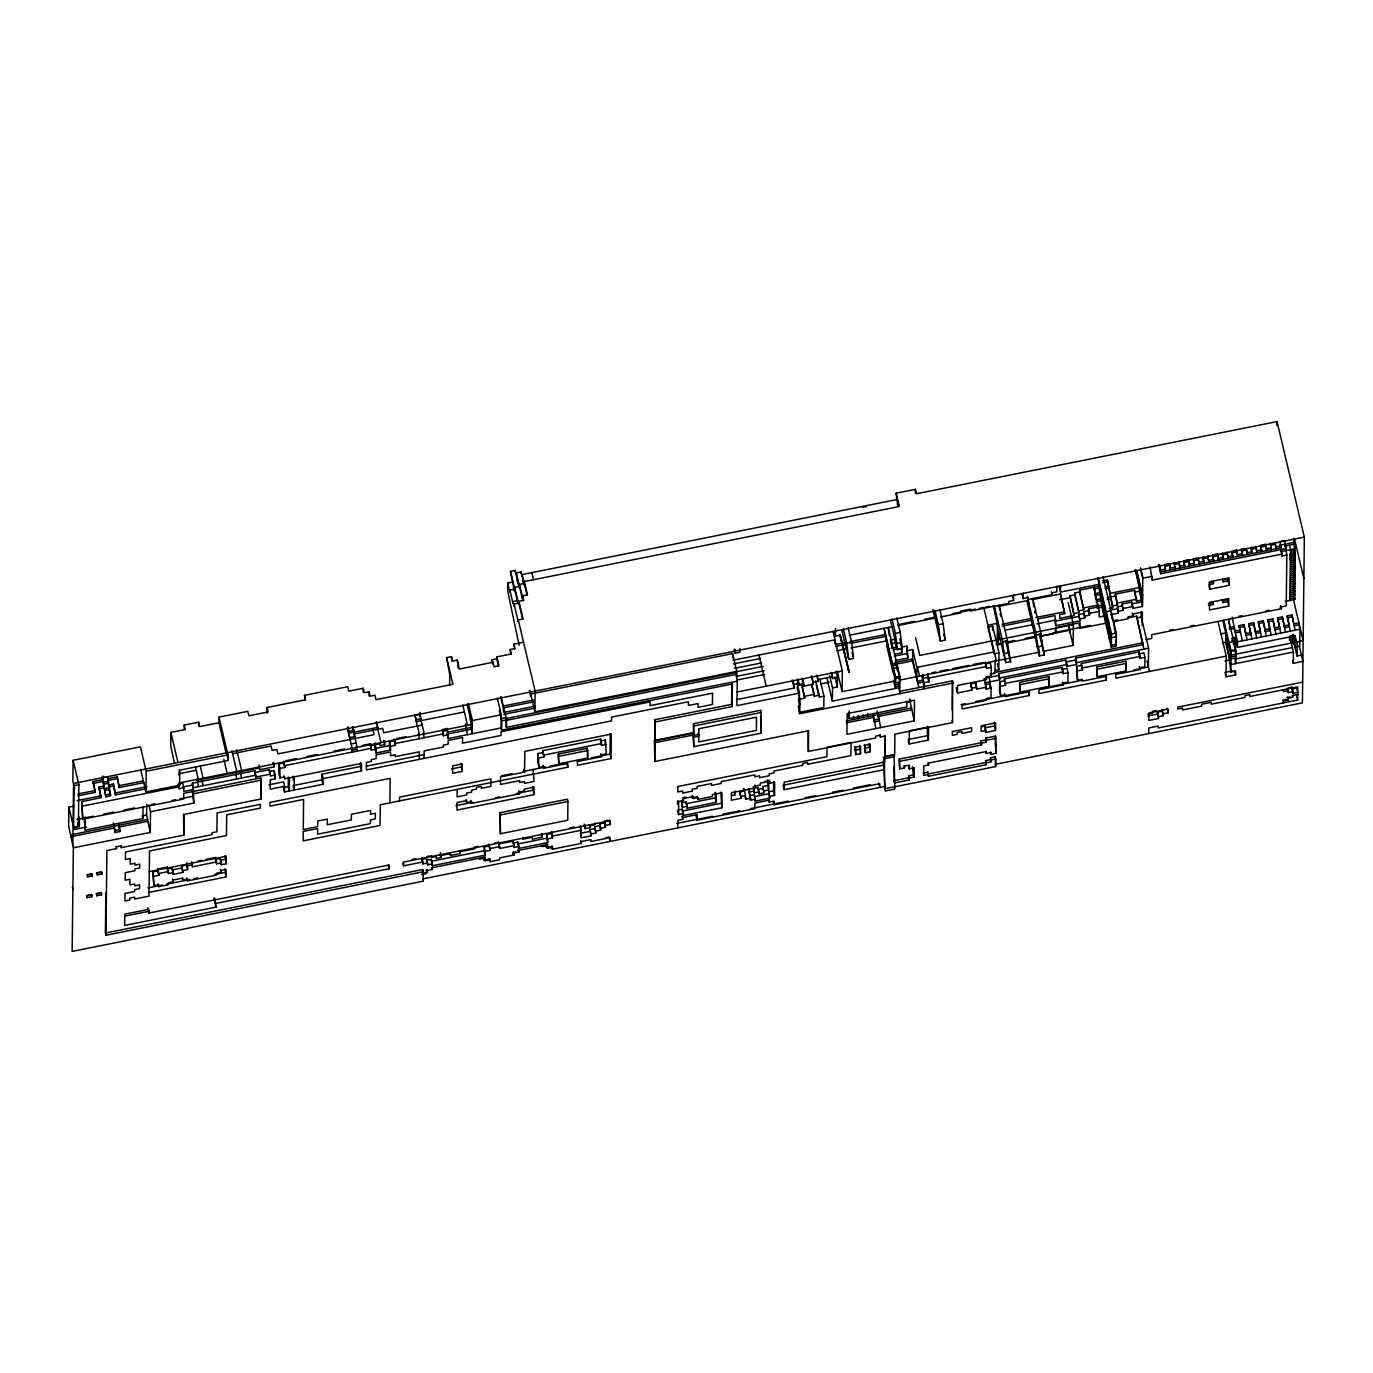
<?xml version="1.0" encoding="UTF-8"?>
<svg xmlns="http://www.w3.org/2000/svg" width="1373" height="1373" viewBox="0 0 1373 1373"><rect width="100%" height="100%" fill="white"/><g stroke="black" fill="none" stroke-linecap="round" stroke-linejoin="round"><path stroke-width="1.5" d="M73.679 806.157L68.873 807.118L68.65 825.962L73.353 847.827L72.151 951.42L423.124 881.174L423.227 871.752L422.695 869.538L105.395 933.039L105.91 935.27L423.227 871.752M523.542 642.204L513.931 644.126L514.978 648.571L510.172 649.532L511.219 653.977L496.803 656.86L498.897 665.751L494.091 666.712L493.044 662.267L459.389 669.011L457.295 660.121L452.472 661.082L451.425 656.637L446.62 657.598L452.918 684.269L375.996 699.664L374.949 695.219L370.144 696.18L369.097 691.735L364.291 692.696L363.227 688.251L348.811 691.134L347.764 686.706L304.497 695.356L305.544 699.801L267.083 707.507L268.13 711.952L248.891 715.796L247.844 711.351L218.993 717.118L227.935 754.893L227.867 760.539L179.777 770.167L179.606 785.236L145.95 791.964L146.19 771.248L140.424 746.809L73.112 760.282L72.872 780.997L74.674 788.617M72.838 845.614L73.558 783.468L1304.35 537.118L1277.044 421.58L916.46 493.748L915.396 489.32L896.174 493.164L896.826 499.892M78.879 784.721L78.398 826.151L73.593 827.112L74.073 785.682L78.879 784.721L73.112 760.282M86.653 827.009L74.502 829.429L74.537 827.559L79.342 826.597L79.445 817.175M78.33 818.377L79.342 826.597M107.901 782.078L110.681 795.808L105.875 796.769L103.799 785.991L98.993 786.952L101.07 797.73L81.831 801.575L82.723 819.2L183.69 799L183.759 793.354L260.681 777.959L261.213 780.173L260.99 799L184.068 814.395L183.828 835.127L121.322 847.622L120.79 845.408M82.723 819.2L81.831 801.575M84.234 818.102L85.195 830.081L142.895 818.531L143.015 807.221M85.195 830.081L85.349 816.884M87.168 897.685L87.186 895.797L91.991 894.836L91.974 896.723L87.168 897.685L86.636 895.453L91.442 894.492L91.974 896.723M92.214 876.008L92.231 874.12L87.426 875.082L87.409 876.969L92.214 876.008L91.682 873.777L86.877 874.738M77.918 795.825L95.235 792.358L93.141 781.597L102.769 779.675L105.875 796.769M95.235 792.358L93.141 781.597M96.779 895.762L96.796 893.874L101.602 892.913L101.585 894.801L96.779 895.762L96.247 893.531L101.07 892.57L101.585 894.801M100.641 795.945L98.993 786.952M102.786 777.787L107.592 776.826L108.621 783.159L103.816 784.12L102.803 775.899M101.825 874.069L101.859 872.198L97.037 873.159L97.02 875.047L101.825 874.069L101.31 871.855L96.505 872.816M102.065 776.706L104.846 790.436L109.651 789.475L107.918 780.19M105.395 933.039L105.858 892.793M105.91 935.27L106.905 850.522L116.516 848.6L116.533 846.712L121.339 845.751L121.322 847.622M146.739 788.583L115.486 794.847L113.41 784.069L108.604 785.03M118.833 825.224L119.863 831.54L115.057 832.501L114.045 824.298M115.057 832.501L113.324 823.216M115.486 794.847L113.41 784.069M144.216 782.559L119.262 787.553L117.186 776.792L107.575 778.714M119.863 831.54L118.85 823.337M119.262 787.553L117.186 776.792M73.353 847.827L150.275 832.433L146.619 814.996L146.739 804.544M216.059 903.383L389.143 868.731L389.177 864.973L148.782 913.079L148.833 909.321L124.789 914.126L124.668 925.419L216.007 907.141L214.789 898.045M150.275 832.433L150.515 811.718L148.953 805.059M168.433 873.451L167.386 869.006L172.191 868.045L173.238 872.49L168.433 873.451L167.403 867.118L157.792 869.04L157.775 870.928L152.969 871.889L153.913 885.757L158.719 884.796L158.684 886.666L168.313 884.744L168.33 882.873L173.135 881.912L173.152 880.024L182.781 878.102L182.746 879.973L187.552 879.012L187.535 880.9L216.385 875.133L216.402 873.245L221.207 872.284L221.242 870.396L226.047 869.435L225.961 876.969L149.039 892.364M153.913 885.757L152.969 871.889M154.016 876.334L158.822 875.373L157.792 869.04M167.386 869.006L167.403 867.118M218.993 717.118L218.942 722.764L199.703 726.626L198.656 722.181L184.222 725.064L185.286 729.509L170.853 732.393L170.698 745.573L174.44 763.337M186.642 863.274L186.625 865.162L181.802 866.123L182.832 872.439L173.221 874.378L172.191 868.045M173.221 874.378L173.238 872.49M179.571 783.897L182.781 783.262L183.828 787.707L179.022 788.668L179.039 786.78L82.878 806.02M179.177 775.47L179.245 769.824M182.832 872.439L181.802 866.123M184.188 728.84L184.222 725.064M183.519 814.258L183.828 835.127M183.828 787.707L183.776 791.466L193.404 789.544L192.374 783.211L254.863 770.699L255.893 777.032L270.327 774.149L269.28 769.704L254.846 772.587L255.893 777.032M182.866 870.568L187.672 869.607L187.02 862.879M150.515 811.718L193.799 803.068L192.289 790.745M193.404 789.544L192.374 783.211M205.864 859.429L215.492 857.507L216.539 861.952L192.495 866.758L191.825 861.918M193.799 803.068L193.37 791.432M197.214 778.491L198.227 786.695M198.604 725.939L198.656 722.181M202.003 779.401L203.032 785.734M215.458 859.378L220.281 858.417L221.328 862.862L216.522 863.823L215.492 857.507M216.522 863.823L216.539 861.952M149.279 871.649L226.202 856.254L226.116 863.789L221.293 864.75L220.281 858.417M221.293 864.75L221.328 862.862M225.961 876.969L224.949 868.766M226.116 863.789L225.103 855.568M227.403 752.679L227.867 760.539M235.658 772.673L236.688 778.989M240.464 771.712L241.494 778.028M254.846 772.587L254.863 770.699M274.154 763.096L274.102 766.855L259.686 769.738L258.999 764.898M260.681 777.959L260.99 799M267.014 713.153L267.083 707.507M269.28 769.704L269.245 771.592L274.051 770.613L275.115 775.059L275.063 778.834L270.258 779.795L270.155 789.218L284.571 786.317L283.524 781.872L269.091 784.772M270.327 774.149L270.292 776.02L275.115 775.059M274.051 770.613L275.063 778.834M279.869 777.873L279.989 768.451L284.795 767.49L283.765 761.157L283.748 763.045L278.925 764.006L278.822 773.428L279.869 777.873L284.674 776.912L284.657 778.783L361.58 763.388L361.494 770.922L323.033 778.628L322.964 784.275L284.503 791.981L283.456 787.536L288.261 786.575L288.364 777.152M284.503 791.981L284.571 786.317M289.463 777.822L289.308 791.002L288.261 786.575M293.136 779.95L293.187 776.191M294.268 776.861L294.114 790.041L293.067 785.613L321.917 779.83L321.986 774.183L360.447 766.477L360.481 762.719M304.497 695.356L305.166 700.196M348.004 726.832L349.034 733.148L377.884 727.381L376.614 722.044M350.064 739.481L347.678 727.45M351.437 747.29L352.123 752.129L351.076 747.684M356.98 747.41L353.17 727.347M354.869 738.52L352.501 726.471M356.242 746.328L356.929 751.168L356.225 748.216M363.193 692.026L363.227 688.251M369.045 695.974L369.097 691.735M375.086 744.767L376.133 749.212L371.328 750.173L370.298 743.84L362.06 745.488M371.328 750.173L370.298 743.84M375.104 742.879L375.035 748.525L389.469 745.642L389.503 741.883L394.326 740.922L394.343 739.034L395.39 743.48L395.373 745.35L390.567 746.328L390.516 750.087L376.099 752.97L375.395 750.018M376.099 752.97L376.133 749.212M377.867 729.269L377.884 727.381M370.281 745.728L379.892 743.806L379.875 745.676L384.68 744.715L384.732 740.957M389.898 802.81L390.189 778.337L270 802.398L269.949 806.157L303.605 799.429L303.261 829.549L317.678 826.666L317.747 821.02L327.358 819.097L327.289 824.744L351.334 819.938L351.402 814.292L370.624 810.43L370.59 814.206L375.395 813.245L375.327 818.892L370.521 819.853L370.47 823.611L317.592 834.2L317.661 828.554L303.227 831.437L303.124 840.86L380.046 825.465L380.287 804.75L567.787 767.215L567.838 763.439L543.794 768.262L543.09 765.293M399.526 800.888L399.56 797.129L490.916 778.851L490.83 786.369L481.202 788.308L481.236 786.42L476.414 787.381L476.397 789.269L471.591 790.23L471.574 792.118L466.769 793.079L466.734 794.95L457.123 796.872L457.209 789.355M421.717 859.429L426.522 858.468L427.569 862.913L422.764 863.874L421.734 857.559L422.798 862.004L403.559 865.848L403.611 862.072L610.333 820.694L610.299 824.469L605.493 825.43L605.459 827.318L600.653 828.279L600.636 830.167L595.831 831.128L595.813 832.999L590.991 833.96L590.974 835.848L581.363 837.77L580.401 825.791L581.363 837.77M420.121 712.398L420.104 714.269L415.298 715.247L416.328 721.563L464.4 711.935M419.263 759.372L419.349 751.838L395.304 756.643L395.338 754.755L390.516 755.716L390.567 751.958L376.151 754.841L376.099 758.617L371.294 759.578L371.276 761.449L366.454 762.41L366.368 769.944L611.5 720.894L611.551 717.118L688.474 701.723L688.422 705.499L698.033 703.56L697.999 707.335L712.415 704.452L712.553 693.142L650.047 705.653L650.098 701.895L501.059 731.723L501.008 735.482L462.547 743.188L462.615 737.541L448.182 740.425L448.147 744.183L443.41 745.144L443.393 747.015L424.154 750.877L424.068 758.411M421.133 720.602L420.104 714.269M422.695 869.538L422.661 873.297L427.466 872.336L427.484 870.448L432.289 869.487L432.323 867.599M422.764 863.874L422.798 862.004M426.402 869.778L426.351 873.537L421.545 874.498M426.505 860.356L431.311 859.395L432.358 863.84L427.552 864.801L426.522 858.468M427.552 864.801L427.569 862.913M431.311 859.395L431.294 861.283L484.171 850.694L484.223 846.935L489.028 845.957L490.075 850.402L485.27 851.363L485.218 855.139L432.341 865.728L431.637 862.759M431.362 855.636L431.328 857.507L436.133 856.546L436.116 858.434L440.922 857.473L440.252 852.633M432.341 865.728L432.358 863.84M444.028 729.08L447.22 728.445L448.25 734.778L443.445 735.739L442.415 729.406M446.62 657.598L449.726 674.692L449.606 685.299M497.335 698.188L501.248 714.767L501.094 727.947L448.216 738.537L447.186 732.221L471.214 727.398L472.243 733.731L472.398 720.55L468.485 703.954M448.216 738.537L448.25 734.778M451.425 656.637L452.112 661.477M477.838 846.334L474.629 846.969L474.612 848.857L460.178 851.741L460.161 853.628L450.55 855.551L450.567 853.663L440.956 855.585M457.295 660.121L458.29 668.325M462.22 771.437L462.306 763.903L452.695 765.825L452.609 773.359L462.22 771.437L461.208 763.216M471.437 803.411L471.454 801.523L466.648 802.484L466.683 800.613L457.055 802.536L456.969 810.07L533.891 794.658L533.977 787.141L524.366 789.063L524.349 790.934L519.543 791.895L519.509 793.783L471.437 803.411L470.733 800.442M490.247 858.88L484.068 860.116L484.085 858.228L479.28 859.189M518.857 850.282L518.84 852.17L514.034 853.131L514 855.019L499.583 857.902L499.566 859.79L489.955 861.712L489.972 859.824L485.167 860.785L485.201 857.027L431.585 867.839M491.946 661.597L491.963 659.709L496.786 658.748L496.803 656.86M490.075 850.402L489.045 844.086M493.044 662.267L493.027 664.154L491.963 659.709M498.639 844.035L513.073 841.151L514.12 845.596L499.686 848.48L498.674 842.164L494.812 842.919M499.686 848.48L498.674 842.164M500.115 812.696L500.424 833.754L567.718 820.282L567.941 801.454L567.427 799.223L500.115 812.696L500.424 833.754M889.275 635.665L888.262 627.461L899.813 676.34L899.641 691.391L952.519 680.819L952.587 722.593L894.904 734.126L894.664 754.841L885.036 756.78L885.276 736.065L880.471 737.026L880.488 735.139L875.682 736.1L875.665 737.988L808.354 751.46L808.594 730.745L654.749 761.534L654.972 742.69L693.434 735.001L693.846 746.637L761.157 733.165L760.865 710.236L693.554 723.708L693.451 733.113L654.99 740.819L655.213 721.975L732.135 706.58L732.393 683.994L501.626 730.179L501.729 720.756L499.291 710.459M505.951 723.228L506.019 717.581L501.214 718.542M512.507 582.118L507.701 583.079L507.615 590.613L519.148 645.327M506.997 718.354L735.671 672.598L737.232 681.145L506.448 727.33L506.534 719.795L501.162 697.072M514.635 589.12L509.829 590.081L509.812 591.969L507.701 583.079M519.097 586.683L515.235 570.396L510.43 571.357L514.257 589.532M510.172 649.532L510.859 654.389M510.43 571.357L517.793 602.455L517.81 600.567L513.004 601.528L512.97 603.416L509.829 590.081M513.519 590.339L513.553 586.563M896.174 493.164L899.315 506.5L524.314 581.551L527.472 594.887L522.667 595.848L523.714 600.293L518.908 601.254L518.874 603.142L514.068 604.103L514.051 605.974L513.004 601.528M513.931 644.126L514.618 648.983M514.618 591.008L514.652 587.249L519.457 586.288M515.218 572.266L515.235 570.396M512.918 854.332L512.936 852.461L516.145 851.809M513.039 843.039L517.844 842.078L518.908 846.523L514.103 847.484L513.073 841.151M516.282 574.824L516.317 572.953L521.122 571.992L523.92 583.834M514.103 847.484L514.12 845.596M518.908 601.254L523.096 619.017L518.29 619.995L518.273 621.866L514.068 604.103M519.44 588.159L519.492 584.4L524.297 583.439M547.776 838.869L552.581 837.89L551.551 831.575L551.534 833.462L546.729 834.424L547.724 842.627L518.874 848.394L517.844 842.078M521.105 573.863L521.122 571.992M518.874 848.394L518.908 846.523M522.169 576.437L522.186 574.549L897.204 499.48L898.886 506.603M522.632 597.736L522.667 595.848M523.199 582.753L523.216 580.882M524.263 585.31L524.314 581.551M522.701 837.341L522.684 839.229L532.295 837.307L532.278 839.195L541.889 837.255L541.94 833.497M533.084 769.498L534.046 781.477L524.435 783.399L524.452 781.529L519.646 782.49L519.663 780.602L500.441 784.446L500.527 776.912L524.572 772.107L524.812 751.391L611.345 734.074L611.071 758.548L577.415 765.293L577.449 761.517L601.494 756.712L601.511 754.824L606.317 753.863L605.373 740.013L600.567 740.974L601.614 745.419L606.437 744.458M533.891 794.658L532.896 786.454M529.377 690.585L530.63 695.905L530.664 694.034L732.581 653.617L736.786 671.38L534.869 711.798L535.11 691.082L518.29 619.995M601.614 745.419L600.602 739.086L542.901 750.636L542.884 752.507L538.079 753.485L537.959 762.89L539.005 767.335L543.811 766.374L543.794 768.262M539.005 767.335L538.079 753.485M539.126 757.913L543.931 756.952L542.901 750.636M552.753 846.369L546.574 847.604L546.591 845.717L541.786 846.678M547.724 842.627L546.729 834.424M605.836 837.616L609.046 836.981L610.093 841.426L610.144 837.65L590.905 841.495L590.939 839.624L581.311 841.546L581.294 843.417L552.444 849.201L552.478 847.313L547.655 848.274L547.707 844.515L517.381 850.659M558.348 754.069L558.794 763.834L587.644 758.05L587.73 750.516L587.198 748.302L558.348 754.069L558.794 763.834M594.818 822.908L594.801 824.795L589.995 825.757L589.978 827.644L585.155 828.606L585.207 824.83M587.198 748.302L587.644 758.05M590.974 835.848L589.944 829.515L594.749 828.554L594.784 826.683L599.589 825.722L599.606 823.834L604.412 822.873L604.429 820.985L607.638 820.35M600.567 740.974L600.602 739.086M605.339 743.771L605.373 740.013M611.071 758.548L610.007 754.103L610.247 733.714M693.846 746.637L692.902 732.77L654.44 740.476L654.749 761.534M731.843 683.823L731.603 704.366L654.681 719.761L654.99 740.819M677.558 804.475L677.61 800.699M677.833 827.868L677.919 820.333L682.724 819.372L682.741 817.484L697.175 814.601L697.106 820.247L754.807 808.697L754.858 803.051L769.292 800.167L769.275 802.038L774.08 801.077L774.029 804.853L879.801 783.674L879.767 787.45L878.703 783.005M678.554 814.567L678.708 801.386L683.514 800.425L683.531 798.537L693.142 796.615L693.125 798.502L697.93 797.524L697.913 799.412L712.33 796.529L712.364 794.641L721.975 792.719L721.803 807.787L683.342 815.493L682.312 809.16L677.507 810.121L678.554 814.567L683.359 813.605L682.312 809.16M681.283 802.827L686.088 801.866L687.135 806.311L682.33 807.273L682.415 799.738M683.342 815.493L683.359 813.605M716.071 793.01L715.968 802.416L687.118 808.199L686.088 801.866M687.118 808.199L687.135 806.311M692.061 795.928L692.026 797.816L696.042 797.009M698.788 734.383L693.983 735.344L693.554 723.708M715.968 802.416L714.973 792.324M721.803 807.787L720.876 792.049M732.581 653.617L733.611 659.932M740.03 648.451L739.996 652.209L735.19 653.17L735.224 649.412M731.895 795.482L735.087 794.83L735.139 791.071M736.7 678.914L736.786 671.38M737.232 681.145L736.941 705.619L799.446 693.108L797.044 682.93M748.439 789.389L750.55 798.279L745.745 799.24L744.732 791.02L739.927 791.998L740.957 798.314L731.346 800.236L731.431 792.702L758.068 787.467L759.097 793.783L763.903 792.822L762.873 786.506L767.679 785.545L767.747 779.881M740.957 798.314L739.927 791.998M743.634 790.35L743.668 788.462L744.355 791.432M749.469 795.722L754.275 794.761L755.339 799.189L750.533 800.15L748.817 788.977M750.533 800.15L750.55 798.279M753.279 786.54L754.309 792.873L759.115 791.912M754.309 792.873L753.623 788.016M773.617 781.494L773.514 790.899L768.708 791.861L769.738 798.194L755.304 801.077L755.339 799.189M759.097 793.783L758.068 787.467M760.796 716.449L761.157 733.165M763.903 792.822L762.873 786.506M769.738 798.194L768.708 791.861M763.92 790.951L768.726 789.99L768.846 780.568L764.984 781.34M769.755 796.306L774.561 795.345L774.715 782.164L769.91 783.125L769.927 781.237L760.316 783.159L760.299 785.047L755.493 786.008L755.459 787.896L754.772 784.927M884.332 769.618L784.086 789.681L784.172 782.147L884.435 762.084L884.487 756.437L894.115 754.515L894.801 789.08L885.19 791.002L883.337 761.414M736.46 699.629L794.16 688.079L793.234 680.287M802.364 678.228L803.789 684.286L798.983 685.247L798.056 679.326M799.446 693.108L799.206 713.823L953.051 683.033M820.059 679.772L823.937 696.18L823.817 707.473L799.773 712.278L799.927 699.097L796.992 686.689M811.975 676.288L813.382 684.235L803.771 686.157L803.789 684.286M799.927 699.097L804.732 698.136L801.849 683.943M808.045 730.59L808.354 751.46M815.768 680.888L819.149 695.253L814.343 696.214L811.941 684.08M813.4 682.347L818.222 681.386L817.278 675.465M819.149 695.253L819.132 697.141L823.937 696.18M898.731 683.6L899.675 687.633L832.381 701.105L832.536 687.924L829.67 675.808M836.02 671.483L837.444 677.541L832.639 678.502L831.712 672.581M834.921 644.006L834.973 639.818L733.148 660.207M839.607 634.601L849.286 672.478L840.894 636.935L840.207 635.184L835.402 636.162L835.488 628.628M832.536 687.924L837.341 686.963L837.444 677.541M850.093 641.62L885.053 634.635L895.522 680.957L842.078 691.649L842.318 670.934L833.033 631.614M848.085 715.934L848.102 714.063L849.149 718.508L906.849 706.958L906.918 701.311M849.149 718.508L849.235 710.974M855.739 754.669L855.825 747.135L860.631 746.174L860.545 753.708L855.739 754.669L854.727 746.466M860.545 753.708L859.532 745.505M865.35 752.747L865.436 745.213L870.242 744.252L870.156 751.786L865.35 752.747L864.338 744.544M870.156 751.786L869.143 743.582M875.768 728.565L873.194 713.685M873.177 715.573L874.206 721.906L879.012 720.945L877.141 711.06M880.591 727.604L877.999 712.724M884.727 735.911L885.036 756.78M884.487 756.437L884.675 788.789L995.665 766.563L995.751 759.046L995.236 756.815L990.431 757.776L990.928 761.878L986.123 762.839L986.106 764.727L928.405 776.277L927.908 772.175L923.102 773.136M893.428 672.066L893.445 670.178M1036.855 641.019L1039.481 652.141L899.778 680.098L898.714 675.653L899.744 681.986L895.505 682.827L894.475 676.511M891.317 648.313L896.14 647.352L895.127 639.149L890.322 640.11L892.278 648.399M913.56 767.49L913.474 774.887L908.669 775.848L909.183 779.967L894.321 782.936L893.96 766.597M897.187 501.368L897.204 499.48M895.556 679.069L884.023 628.302L895.574 677.181L895.436 688.474L893.531 680.407M896.14 647.352L896.174 643.594L900.98 642.633M896.638 664.892L896.672 663.005L892.416 663.846L892.399 665.733L896.638 664.892L899.796 678.211M897.685 669.337L897.667 671.208L895.711 662.919M990.499 752.129L991.014 754.343L995.82 753.382L995.476 736.1L985.865 738.022L985.831 739.91L981.026 740.871L981.009 742.759L899.281 759.115L899.71 768.863L904.515 767.902L904.55 766.014L909.355 765.053L909.304 768.829L914.109 767.867L914.006 777.118L909.201 778.079M899.71 768.863L899.281 759.115M894.269 654.252L901.975 652.724L901.34 644.109M895.436 660.55L907.81 658.079L906.849 646.099L902.027 647.078M907.81 658.079L906.849 646.099M909.183 779.967L908.669 775.848M909.183 743.977L909.338 730.796L928.577 726.952L928.423 740.133L909.183 743.977L908.137 739.532L927.359 735.688L927.479 726.266M910.625 699.664L910.608 701.552L907.399 702.187M914.246 720.859L914.487 700.144L847.175 713.617L846.935 734.332L914.246 720.859L909.527 698.994M918.863 687.547L912.564 660.894L912.702 649.583L907.896 650.545M915.362 493.079L915.396 489.32M912.479 766.752L914.006 777.118M916.786 676.786L916.907 667.364L912.702 649.583M895.282 662.472L912.599 659.006L917.816 683.102L922.913 682.089L921.884 675.756M922.999 674.555L922.948 678.313L927.77 677.352L927.805 673.594L928.852 678.039L928.817 681.797L924.012 682.759L923.96 686.534M928.405 776.277L927.908 772.175M928.423 774.389L923.617 775.35L923.737 765.945L928.543 764.984L928.56 763.096L986.26 751.546L986.226 753.434L991.031 752.473L991.014 754.343M952.193 709.961L952.519 680.819M984.201 678.313L986.312 687.204L976.701 689.126L975.671 682.81L970.865 683.771L971.878 690.087L957.462 692.97L957.547 685.453L986.398 679.669L986.415 677.781M970.865 683.771L971.878 690.087M975.671 682.81L976.701 689.126M899.796 761.329L981.541 744.973L981.026 740.871M985.23 684.646L990.053 683.685L991.1 688.13L986.295 689.092L985.265 682.759L999.681 679.875L998.652 673.542L1065.963 660.07L1066.993 666.403L1076.604 664.481L1075.574 658.148L1142.885 644.675L1136.604 616.134L1128.211 617.816M985.471 663.931L985.505 662.043L986.535 668.376L991.34 667.415L990.293 662.97L985.471 663.931L986.174 666.883M981.695 726.695L984.904 726.042L984.87 727.93L994.498 726.008L994.533 722.232M986.295 689.092L986.312 687.204M986.106 764.727L985.591 760.625L990.396 759.664M985.951 730.487L981.146 731.449L981.197 725.802L995.631 722.919L995.545 730.453L985.917 732.375L984.904 726.042M981.558 743.085L986.363 742.124L985.865 738.022M987.925 627.101L992.662 626.157L998.96 652.81L994.224 653.771L987.925 627.101L987.942 625.213L997.416 623.325L993.228 605.544M990.002 687.444L990.053 683.685M991.1 688.13L990.98 697.535L986.174 698.497L986.157 700.384L962.113 705.207L962.078 708.966L1029.39 695.493L1029.424 691.735L1005.379 696.54L1004.693 693.571M991.34 667.415L991.22 676.82L990.534 673.868M990.928 761.878L990.431 757.776M992.61 630.396L992.662 626.157M994.224 653.771L994.258 651.883L916.907 667.364M995.322 614.435L994.309 606.231L1002.719 641.775L1003.68 653.754L1008.486 652.793L1007.525 640.813L999.115 605.27L999.801 610.11M995.116 660.121L994.962 673.302L990.156 674.263M996.369 618.88L997.399 625.213M995.665 766.563L995.236 756.815M995.476 736.1L995.82 753.382M997.416 623.325L997.227 640.281L998.274 644.709L1002.393 643.886M998.274 644.709L998.428 631.529M999.681 679.875L998.652 673.542M995.511 670.419L998.772 669.767L998.96 652.81M1063.217 673.697L1062.17 669.252L1066.975 668.291L1068.022 672.736L1063.217 673.697L1062.187 667.364L1004.487 678.914L1004.47 680.802L999.664 681.763L999.544 691.168L1000.608 695.613L1005.414 694.652L1005.379 696.54M1000.608 695.613L999.664 681.763M1000.711 686.208L1005.517 685.247L1004.487 678.914M1008.005 646.803L1010.597 661.683L1005.774 662.644L1003.2 647.764M940.436 617.009L960.654 612.959L960.688 611.071L970.299 609.149L970.282 611.036L1008.743 603.348L1008.76 601.46L1013.566 600.499L1013.634 594.852M1019.95 682.347L1020.379 692.112L1049.229 686.328L1049.315 678.794L1048.783 676.58L1019.95 682.347L1020.379 692.112M1030.007 614.023L1027.999 597.598L1023.177 598.577L1023.245 592.913M1041.661 640.058L1044.252 654.938L1039.43 655.899L1026.85 600.705L997.999 606.471M1032.753 600.413L1032.771 598.525L1041.18 634.069L1042.141 646.048L1037.336 647.009L1036.375 635.047L1027.261 596.534M1033.783 606.746L1033.114 601.889M1034.813 613.062L1034.83 611.174M1039.43 655.899L1039.481 652.141M1048.783 676.58L1049.229 686.328M1027.965 599.486L1052.01 594.681L1052.027 592.793L1056.832 591.832L1056.901 586.185M1094.024 587.249L1098.194 606.917L1088.583 608.84L1088.566 610.71L1083.76 611.689L1083.726 613.559L1078.921 614.52L1079.95 620.853L1055.923 625.659L1054.927 615.567L1037.748 619.017M1039.481 636.471L1055.974 633.176L1056.043 627.512L1080.07 622.707L1080.002 628.353L1105.093 623.342M1031.655 599.726L1060.505 593.96L1064.693 613.611L1059.733 614.606L1059.699 618.382L1074.115 615.482L1069.945 595.831L1074.75 594.869L1074.767 592.982L1079.573 592.02L1079.59 590.133L1098.829 586.288L1101.884 607.158L1111.341 647.146L1116.146 646.185L1116.3 633.004L1103.017 576.797M1110.362 637.055L1098.846 584.4L1060.522 592.072L1060.608 585.808M1062.17 669.252L1062.187 667.364M1140.139 658.302L1139.092 653.857L1143.898 652.896L1144.945 657.341L1140.139 658.302L1139.109 651.969L1081.409 663.519L1081.392 665.39L1076.586 666.368L1077.53 680.219L1082.336 679.257L1082.319 681.145L1106.346 676.323L1106.312 680.098L1039.001 693.571L1039.035 689.795L1063.08 684.99L1063.097 683.102L1067.902 682.141L1068.022 672.736M1064.693 613.611L1060.505 593.96M1065.963 660.07L1065.946 661.958L1075.557 660.035L1075.574 658.148M1074.115 615.482L1069.945 595.831M1069.979 632.078L1068.949 625.745M1044.287 651.18L1073.137 645.396L1073.377 624.681L1068.125 602.472M1077.53 680.219L1076.586 666.368M1079.95 620.853L1078.921 614.52M1074.132 613.611L1078.955 612.65L1074.767 592.982M1077.633 670.796L1082.439 669.835L1081.409 663.519M1078.972 610.762L1083.778 609.801L1079.59 590.133M1079.985 618.966L1084.79 618.004L1083.76 611.689M1084.807 616.117L1089.613 615.155L1088.583 608.84M1094.693 592.106L1094.041 585.361M1095.723 598.422L1095.053 593.582L1099.859 592.621M1096.873 666.952L1097.302 676.717L1126.152 670.934L1126.238 663.399L1125.706 661.185L1096.873 666.952L1097.302 676.717M1097.816 578.084L1111.461 637.724L1116.266 636.763L1114.155 627.873M1095.053 593.582L1099.258 611.363L1099.189 617.009L1103.995 616.048M1115.665 640.196L1116.18 644.297L1111.375 645.259L1100.906 597.066M1102.948 611.603L1102.965 609.715M1109.367 608.428L1112.576 607.793L1112.611 605.905L1107.393 579.921L1102.588 580.882M1109.247 638.256L1106.243 611.74L1111.049 610.779L1112.061 619M1112.576 607.793L1107.393 579.921M1111.341 647.146L1111.495 633.966L1098.211 577.758M1112.611 605.905L1117.416 604.944L1115.339 594.166L1134.561 590.321L1136.638 601.099L1141.444 600.138L1142.473 606.454L1132.862 608.376L1132.159 605.424M1110.723 614.692L1118.411 613.147L1117.382 606.832L1122.204 605.871L1122.222 603.983L1131.833 602.061L1132.862 608.376M1117.416 604.944L1115.339 594.166M1118.411 613.147L1117.382 606.832M1118.446 611.277L1123.251 610.316L1122.222 603.983M1125.706 661.185L1126.152 670.934M1131.833 602.061L1131.815 603.948L1141.426 602.009M1113.452 621.66L1128.091 618.742L1128.108 616.855L1132.914 615.893L1132.931 614.006L1142.405 612.118L1142.25 625.71M1134.561 590.321L1134.544 592.209L1139.35 591.248L1139.384 587.472L1110.551 593.256M1143.932 649.12L1136.604 616.134M1139.092 653.857L1139.109 651.969M1218.16 622.02L1226.226 656.088L1115.786 678.193L1115.82 674.435L1140.002 669.595L1140.019 667.707L1144.842 666.746L1144.945 657.341M1133.669 669.973L1148.377 667.021L1148.6 648.193L1141.255 617.078L1141.323 611.431M1142.473 606.454L1142.799 578.205L1140.448 568.216M1148.72 733.611L1148.772 727.965L1158.246 726.06L1158.228 727.947L1297.657 700.041L1297.811 686.86L1249.739 696.489L1249.756 694.601L1244.951 695.562L1244.916 697.45L1211.278 704.177L1211.295 702.307L1201.684 704.229L1201.65 706.1L1182.428 709.961L1182.445 708.073L1177.639 709.034L1177.656 707.146L1302.668 682.124M1280.288 546.694L1282.056 554.091L1152.239 580.075L1150.025 566.792M1158.486 718.508L1157.456 712.175L1162.262 711.214L1162.279 709.326L1163.309 715.659L1158.503 716.62L1158.486 718.508L1148.858 720.43L1148.961 712.896L1168.183 709.052L1168.148 712.81L1163.326 713.771M1284.75 544.257L1285.797 548.685L1160.803 573.708L1159.584 564.612M1169.418 563.582L1170.431 569.898L1169.418 563.582L1164.596 564.543L1165.626 570.859L1164.939 567.907M1179.012 563.531L1180.059 567.976L1179.029 561.66L1179.012 563.531L1174.19 564.492L1174.224 562.621L1175.254 568.937L1174.55 565.985M1183.818 562.57L1183.835 560.699L1184.865 567.015L1183.818 562.57L1188.623 561.608L1188.64 559.721L1185.431 560.373M1188.64 559.721L1189.67 566.054L1188.623 561.608M1196.655 558.125L1193.446 558.76L1193.429 560.647L1198.234 559.686L1198.251 557.798L1199.281 564.131L1198.234 559.686M1193.446 558.76L1194.476 565.092L1193.772 562.123M1203.04 558.725L1203.074 556.837L1204.087 563.17L1203.04 558.725L1207.845 557.764L1207.88 555.876L1208.909 562.209L1207.845 557.764M1209.682 589.257L1209.785 581.723L1229.007 577.861L1228.921 585.396L1209.682 589.257L1208.995 586.288M1217.491 553.954L1218.52 560.287L1217.491 553.954L1212.685 554.915L1213.715 561.248L1213.011 558.279M1227.634 601.666L1222.828 602.627L1222.845 600.756L1227.651 599.795L1228.681 606.111L1209.441 609.972L1209.544 602.438L1228.766 598.577L1228.681 606.111M1227.874 580.951L1223.068 581.912L1223.086 580.041L1227.891 579.08L1228.921 585.396M1227.084 553.92L1228.131 558.365L1227.102 552.032L1227.084 553.92L1222.279 554.881L1222.296 552.993L1223.326 559.326L1222.622 556.357M1224.733 628.474L1223.721 620.27L1231.066 651.368L1230.826 672.084L1235.631 671.122L1235.597 674.881L1225.986 676.82L1225.282 673.851M1289.676 636.162L1293.417 652.038L1230.912 664.549L1225.66 642.324L1225.78 632.919L1220.975 633.88M1225.986 676.82L1226.226 656.088M1226.775 641.122L1225.746 634.807M1228.818 655.659L1225.729 636.677M1229.556 625.625L1229.504 629.4L1234.327 628.422L1234.344 626.551L1229.539 627.512M1230.002 648.811L1229.985 650.682L1233.177 650.047M1231.907 551.071L1232.937 557.404L1232.233 554.435M1232.096 617.026L1235.374 632.867L1240.179 631.906L1239.15 625.59L1243.955 624.629L1246.032 635.39L1250.837 634.429L1248.761 623.668L1253.566 622.69L1255.643 633.468L1260.465 632.507L1258.372 621.729L1263.194 620.768L1265.271 631.546L1270.076 630.585L1268 619.807L1272.805 618.845L1274.882 629.623L1279.687 628.662L1277.611 617.884L1282.416 616.923L1284.493 627.701L1289.298 626.74L1287.222 615.962L1292.027 615.001L1294.121 625.779L1298.927 624.801L1298.944 622.93L1294.138 623.891M1236.713 550.11L1237.742 556.425L1236.713 550.11L1233.52 550.745M1229.213 624.149L1228.526 619.292L1235.872 650.407L1235.717 663.588L1235.031 660.619M1301.879 655.093L1297.073 656.054L1297.193 644.744L1295.099 635.871L1237.399 647.404L1237.468 641.757L1234.327 628.422M1242.273 640.796L1239.15 625.59M1244.727 548.496L1241.535 549.149L1241.501 551.019L1246.306 550.058L1246.341 548.187L1247.37 554.503L1246.306 550.058M1241.535 549.149L1242.565 555.464L1241.861 552.512M1247.079 639.835L1243.955 624.629M1251.901 638.874L1248.761 623.668M1251.129 549.097L1251.146 547.226L1252.176 553.542L1251.129 549.097L1255.935 548.136L1255.952 546.265L1256.982 552.581L1255.935 548.136M1256.707 637.913L1253.566 622.69M1261.512 636.952L1258.372 621.729M1265.563 544.326L1266.592 550.659L1265.563 544.326L1260.757 545.287L1261.787 551.62L1261.083 548.651M1266.318 635.991L1263.194 620.768M1271.123 635.03L1268 619.807M1275.157 544.292L1276.204 548.737L1275.191 542.404L1275.157 544.292L1270.351 545.253L1270.368 543.365L1271.398 549.698L1270.711 546.729M1275.929 634.069L1272.805 618.845M1276.993 425.733L1277.044 421.58M1280.734 633.107L1277.611 617.884M1280.322 608.033L1280.34 606.162M1281.593 541.116L1284.802 540.481L1286.827 555.018L1282.022 555.979L1279.996 541.443M1145.923 639.595L1151.707 638.428L1151.741 634.669L1281.404 608.72L1281.438 606.832L1286.244 605.871L1286.827 555.018M1282.022 555.979L1282.056 554.091M1285.54 632.146L1282.416 616.923M1283.24 702.925L1283.257 701.054L1288.063 700.093L1288.08 698.205L1292.885 697.244L1292.92 695.356M1283.395 689.744L1283.36 691.632L1288.166 690.67L1288.149 692.558L1292.954 691.597L1291.907 687.152L1288.698 687.787M1285.78 550.573L1285.797 548.685M1290.363 631.168L1287.222 615.962M1290.002 600.464L1290.586 549.612L1289.539 545.167M1295.168 630.207L1292.027 615.001M1291.89 689.023L1296.696 688.062L1297.742 692.507L1292.937 693.468L1291.907 687.152M1290.569 551.5L1295.374 550.539L1293.469 538.508M1292.937 693.468L1292.954 691.597M1299.167 645.619L1302.908 661.408L1293.28 663.348L1293.417 652.038M1289.144 639.921L1293.967 638.96L1292.903 634.515L1293.898 644.606L1293.194 641.637M1293.967 638.96L1293.984 637.072L1289.178 638.033M1285.197 601.425L1294.808 599.503L1294.121 594.646M1290.036 596.689L1294.842 595.728L1294.173 590.888M1290.088 592.93L1294.893 591.969L1294.224 587.129M1290.122 589.171L1294.945 588.193L1293.915 581.877M1290.174 585.396L1294.979 584.435L1293.95 578.102M1290.225 581.637L1295.031 580.676L1294.001 574.343M1290.26 577.861L1295.065 576.9L1294.035 570.567M1290.311 574.103L1295.117 573.142L1294.104 564.921L1295.151 569.366L1290.345 570.327M1295.151 569.366L1294.155 561.162L1295.202 565.607L1290.397 566.568M1295.202 565.607L1294.19 557.387L1295.237 561.832L1290.431 562.793M1295.237 561.832L1294.241 553.628L1295.288 558.073L1290.483 559.034M1295.288 558.073L1294.276 549.852L1295.34 554.297L1290.517 555.258M1295.34 554.297L1294.327 546.094L1295.374 550.539M1294.962 647.164L1295.099 635.871M1298.927 624.801L1299.974 629.246L1299.768 646.202L1296.575 646.837M1304.35 537.118L1302.428 702.856L995.15 764.349M862.433 507.426L866.277 506.654M1164.579 566.431L1169.384 565.453M1212.651 556.803L1217.473 555.842M1231.89 552.959L1236.695 551.997M1260.74 547.175L1265.546 546.214M232.569 753.691L271.03 745.985L272.094 750.43L276.9 749.469L277.947 753.914L374.108 734.675L373.044 730.23M146.19 771.248L227.935 754.893M349.051 731.277L353.856 730.316M1279.945 545.218L1294.361 542.318M93.124 783.485L102.735 781.546M107.557 780.585L117.168 778.663M1160.854 569.949L1165.66 568.988M1170.465 568.027L1175.271 567.066M1180.076 566.105L1184.882 565.127M1189.687 564.166L1194.493 563.205M1199.315 562.244L1204.121 561.282M1208.927 560.321L1213.732 559.36M1218.538 558.399L1223.343 557.438M1228.149 556.477L1232.971 555.516M1237.777 554.555L1242.582 553.594M1247.388 552.633L1252.193 551.654M1256.999 550.693L1261.804 549.732M1266.61 548.771L1271.432 547.81M1276.238 546.849L1281.043 545.888M103.833 782.232L108.639 781.271M416.345 719.675L421.151 718.714M1284.733 546.128L1294.344 544.206M1102.57 582.77L1107.376 581.809M897.667 624.681L914.452 621.317M924.956 619.206L935.459 617.112M952.244 613.748L975.345 609.131M979.55 608.29L983.755 607.45L996.352 660.773M985.642 607.072L989.435 606.3M353.822 734.074L382.672 728.308L383.719 732.753L422.18 725.047M849.098 635.287L892.227 626.654M898.165 625.47L936.386 617.816M534.303 699.835L502.844 706.134L500.596 696.609M1142.799 578.205L1152.273 576.317M350.081 737.593L354.886 736.632M1280.975 551.534L1295.391 548.651M1094.006 589.137L1098.812 588.176M1105.214 586.889L1108.423 586.254M98.959 788.84L103.764 787.879M108.587 786.918L113.393 785.957M502.827 708.005L534.286 701.706M77.935 793.954L95.252 790.488M104.863 788.565L109.668 787.604M119.297 785.665L143.324 780.859M178.902 773.737L196.219 770.27M1105.196 588.777L1108.406 588.125M733.354 663.914L760.693 658.439M1290.551 553.388L1295.357 552.427M835.711 644.503L845.991 642.444M1059.613 599.778L1069.91 597.718M851.535 642.066L853.543 658.474L848.737 659.435L846.729 643.027L851.535 642.066L848.188 627.924M900.173 632.318L902.198 648.743L897.376 649.704L895.368 633.279L900.173 632.318L896.792 617.97M943.165 623.72L945.173 640.144L940.368 641.105L938.36 624.681L943.165 623.72L939.819 609.578M535.333 706.151L503.874 712.45L503.17 709.498M835.694 646.391L845.957 644.332M850.076 643.508L885.019 636.506M351.11 743.926L355.916 742.965M1095.036 595.47L1099.842 594.492M472.398 720.55L501.248 714.767M503.84 714.338L535.316 708.039M734.401 668.359L761.758 662.884M1295.305 556.185L1290.5 557.146L1289.796 554.177M77.042 800.665L101.087 795.842M105.893 794.881L110.698 793.92M115.504 792.959L146.945 786.66M285.859 760.745L296.379 758.634M306.9 756.54L317.42 754.429M334.24 751.065L344.76 748.954M396.351 738.623L406.357 736.632M836.741 650.836L847.021 648.777M851.123 647.953L886.083 640.951M736.34 671.74L763.131 666.368M1096.083 599.898L1100.889 598.937M1107.29 597.667L1115.305 596.054M1295.271 559.944L1290.466 560.922L1289.762 557.953M197.197 780.362L259.703 767.85M442.398 731.294L447.203 730.333M352.14 750.259L356.946 749.298M501.729 720.756L506.534 719.795M1096.049 601.786L1100.871 600.825M1107.273 599.538L1110.482 598.903M506.98 720.241L735.653 674.469M891.884 643.559L895.076 642.907M284.812 765.602L371.345 748.285M395.39 743.48L443.462 733.851M1290.414 564.681L1295.22 563.719M182.729 787.021L192.34 785.099M447.169 734.092L471.196 729.286M737.387 676.185L764.177 670.813M1002.204 624.252L1031.054 618.468M1035.86 617.507L1064.71 611.74M1083.795 607.913L1098.228 605.03M1208.669 582.924L1213.475 581.963L1213.44 583.851L1208.635 584.812M1097.113 606.231L1101.918 605.27M193.421 787.656L255.927 775.144M1002.187 626.122L1031.037 620.356M1117.433 603.056L1136.655 599.212M1290.38 568.439L1295.185 567.478M737.421 679.927L764.504 674.503M1097.078 608.119L1101.884 607.158M893.222 649.824L898.989 648.657M1290.328 572.215L1295.134 571.254M1005.293 630.156L1032.084 624.801M1036.89 623.84L1055.974 620.012M1089.63 613.285L1099.258 611.363M193.902 793.645L261.213 780.173M1054.859 621.214L1078.903 616.408M1109.676 610.247L1117.365 608.72M1123.268 608.428L1132.879 606.506M1290.277 575.974L1295.099 575.012M76.837 819.492L93.313 816.197M103.61 814.138L113.925 812.061M124.222 810.001L134.52 807.942M151.013 804.647L155.132 803.823M171.608 800.528L175.727 799.704M179.846 798.863L192.22 796.391M894.389 656.122L906.746 653.634M1290.242 579.749L1295.048 578.788M366.419 766.185L424.12 754.635M736.546 692.095L842.318 670.934M1073.377 624.681L919.807 655.419L915.602 637.638M834.475 672.753L838.68 671.912M1290.191 583.508L1294.996 582.547M1002.719 641.775L1007.525 640.813M1036.375 635.047L1041.18 634.069M794.195 684.32L799 683.359M818.239 679.515L832.656 676.614M895.265 664.36L912.564 660.894M995.957 644.28L1000.162 643.439M1006.46 642.186L1014.853 640.505M1025.356 638.394L1035.843 636.3M1052.645 632.936L1090.419 625.384M1113.52 620.75L1117.708 619.909M142.5 815.819L146.619 814.996M1041.163 635.956L1070.013 630.19M1006.512 643.062L1035.362 637.295M1136.587 618.022L1141.255 617.078M1208.412 603.639L1213.234 602.678L1213.2 604.566L1208.394 605.527M1290.157 587.284L1294.962 586.322M893.48 668.291L897.719 667.45M820.762 683.908L829.189 682.227M70.744 834.835L147.683 819.441M1290.105 591.042L1294.911 590.081M70.727 836.723L113.993 828.073M118.799 827.095L147.649 821.329M1290.071 594.818L1294.876 593.857M115.075 830.631L119.88 829.67M895.574 677.181L899.813 676.34M1111.495 633.966L1116.3 633.004M1290.019 598.577L1294.825 597.615M804.75 696.248L814.361 694.326M894.458 678.382L898.697 677.541M451.545 768.914L461.174 766.992M931.924 672.77L936.043 671.946M940.162 671.122L948.417 669.475M952.536 668.651L969.012 665.339M973.131 664.515L983.446 662.455M543.948 755.081L601.649 743.531M895.488 684.715L899.727 683.874M928.852 678.039L986.552 666.489M1169.745 630.173L1172.937 629.521M1190.58 626.002L1193.772 625.35M1238.652 616.374L1241.861 615.739M1265.889 610.916L1269.098 610.281M694.086 725.922L761.397 712.45M917.85 681.231L922.931 680.201M895.471 686.603L899.71 685.745M558.88 756.3L587.73 750.516M993.863 672.633L1142.902 642.787M985.934 676.992L990.139 676.151M985.814 678.005L998.634 675.43M1239.132 627.461L1243.938 626.5M1248.744 625.539L1253.549 624.578M1258.355 623.617L1263.16 622.656M1267.966 621.694L1272.788 620.733M1277.594 619.772L1282.399 618.811M1287.205 617.85L1292.01 616.889M501.54 775.814L512.06 773.72M522.564 771.609L545.716 766.975M549.921 766.134L560.424 764.04M576.351 760.848L580.556 760.007M591.077 757.896L610.007 754.103M693.949 737.215L698.771 736.254L698.068 733.302M999.698 677.987L1067.01 664.515M1076.621 662.593L1148.6 648.193M1235.391 630.996L1240.197 630.035M971.912 688.216L976.718 687.238M1246.049 633.502L1250.872 632.541M1255.677 631.58L1260.483 630.619M1265.288 629.658L1270.094 628.697M1274.899 627.736L1279.705 626.774M1284.527 625.813L1289.333 624.852M1005.534 683.359L1063.234 671.809M1082.473 667.965L1140.156 656.414M1231.615 638.273L1236.421 637.312L1236.404 639.2L1231.598 640.161M1222.468 642.976L1225.66 642.324M1233.177 641.723L1236.369 641.088L1236.335 644.847L1235.631 641.895M1020.465 684.578L1049.315 678.794M1097.387 669.183L1126.238 663.399M1237.468 641.757L1299.974 629.246M846.249 720.962L911.638 707.867M1233.143 643.611L1236.352 642.976M846.369 722.816L873.142 717.461M877.965 716.5L911.603 709.755M1290.792 635.836L1294.001 635.184M874.223 720.018L879.029 719.057M455.922 805.625L472.552 802.295M495.43 797.713L499.583 796.872M516.214 793.56L532.844 790.23M961.014 704.521L965.236 703.68M975.74 701.569L1019.916 692.73M1044.252 687.856L1082.113 680.287M1098.949 676.923L1103.154 676.082M1114.739 673.765L1123.148 672.066M1231.066 651.368L1235.872 650.407M1290.74 641.483L1293.932 640.831M198.175 860.957L202.02 860.202M1290.706 643.353L1293.915 642.718M187.706 865.831L192.529 864.87M1230.997 657.015L1235.82 656.054M172.174 869.933L181.785 868.011M220.246 860.305L225.052 859.344M158.839 873.485L168.467 871.563M1230.98 658.903L1235.786 657.942M1225.059 661.065L1229.865 660.104M1234.67 659.143L1292.371 647.593M500.63 814.927L567.941 801.454M147.975 887.919L162.529 885.001M166.699 884.178L189.56 879.595M193.713 878.771L197.884 877.931M214.514 874.601L224.897 872.524M1224.922 672.375L1232.628 670.831M854.675 750.224L859.498 749.263M864.304 748.302L869.109 747.341M682.432 797.867L686.277 797.095M885.019 758.651L894.63 756.729M986.38 740.253L995.991 738.314M124.634 916.117L149.554 911.14M686.071 803.754L714.904 797.97M758.033 789.355L762.856 788.377M412.123 859.481L415.968 858.709M426.557 856.598L429.749 855.945M570.104 827.868L574.223 827.044M749.521 791.946L754.326 790.985M783.039 785.236L883.285 765.173M1155.877 710.613L1152.668 711.265L1152.651 713.136L1147.845 714.097M740.974 796.426L745.779 795.465M1147.811 715.985L1157.439 714.063M490.092 848.531L499.721 846.609M552.598 836.02L581.448 830.236M517.827 843.966L546.677 838.182M682.278 811.048L720.739 803.342M754.258 796.632L768.691 793.748M580.316 833.325L589.927 831.403M1292.01 695.63L1298.24 694.378M1286.999 697.518L1290.191 696.883M1282.76 700.247L1286.964 699.406M990.946 760.007L995.751 759.046M676.786 823.422L712.536 816.266M723.056 814.155L739.875 810.791M750.396 808.68L788.256 801.111M805.093 797.73L815.613 795.636M832.433 792.255L842.953 790.161M853.474 788.051L870.293 784.687M893.806 780.705L908.651 777.736M927.873 774.063L985.574 762.513M884.143 786.575L422.592 878.943L423.124 881.174M847.536 668.188L849.286 672.478M1294.653 539.589L1303.869 578.548M1294.07 568.697L1295.117 573.142M1294.018 572.455L1295.065 576.9M1293.984 576.231L1295.031 580.676M1293.932 579.99L1294.979 584.435M1293.881 583.765L1294.945 588.193M1294.19 589L1294.893 591.969M1294.155 592.776L1294.842 595.728M1294.104 596.534L1294.808 599.503M1293.349 599.229L1303.149 640.693L1231.032 655.127L1222.862 620.579M1280.322 544.806L1281.026 547.776L1160.82 571.837L1159.138 564.715M1292.868 638.273L1297.073 656.054M1280.717 605.75L1281.404 608.72M1292.594 660.379L1293.28 663.348M1296.61 695.596L1297.657 700.041M1287.102 688.113L1288.149 692.558M1287.359 697.124L1288.063 700.093M1222.365 578.96L1223.068 581.912M1235.305 638.531L1237.399 647.404M1234.808 647.85L1233.778 641.517L1228.972 642.478L1231.049 653.256M1235.151 649.326L1235.854 652.295M1234.79 649.721L1235.837 654.166M1222.124 599.675L1222.828 602.627M1234.55 670.436L1235.597 674.881M1228.835 653.788L1230.826 672.084M1158.709 564.818L1160.803 573.708M1151.329 576.265L1152.239 580.075M1140.585 568.182L1142.954 578.187M1136.998 571.46L1142.611 595.161M1136.209 570.087L1142.593 597.049M1135.694 569.898L1142.559 598.92M1135.196 569.709L1142.525 601.752M1139.35 591.248L1142.508 604.583M1167.084 708.365L1168.148 712.81M1134.956 593.977L1136.638 601.099M1162.262 711.214L1163.309 715.659M1146.936 660.876L1149.441 671.466M1157.456 712.175L1158.503 716.62M1132.21 612.924L1132.914 615.893M1139.298 666.626L1140.002 669.595M1122.204 605.871L1123.251 610.316M1105.265 675.653L1106.312 680.098M1088.566 610.71L1089.613 615.155M1079.573 592.02L1083.778 609.801M1083.726 613.559L1084.79 618.004M1074.75 594.869L1078.955 612.65M1078.955 623.908L1080.002 628.353M1081.392 665.39L1082.439 669.835M1059.132 586.151L1060.522 592.072M1068.932 627.633L1073.137 645.396M1075.557 660.035L1076.604 664.481M1051.306 591.712L1052.01 594.681M1066.289 663.434L1066.993 666.403M1055.219 622.707L1055.923 625.659M1055.271 630.207L1055.974 633.176M1062.376 682.021L1063.08 684.99M1039.275 633.931L1044.252 654.938M1022.13 594.131L1023.177 598.577M1012.519 596.054L1013.566 600.499M1028.326 691.048L1029.39 695.493M1000.128 613.474L1000.831 616.443M1005.62 640.676L1010.597 661.683M997.382 627.083L1005.774 662.644M1004.47 680.802L1005.517 685.247M997.313 663.605L998.772 669.767M989.023 677.352L990.07 681.797M994.498 726.008L995.545 730.453M995.391 743.634L995.906 745.848M985.23 729.406L985.917 732.375M985.831 739.91L986.363 742.124M985.711 751.203L986.226 753.434M985.591 760.625L986.123 762.839M981.009 742.759L981.541 744.973M943.783 634.223L945.173 640.144M956.209 687.65L957.462 692.97M935.013 610.539L938.36 624.681M934.172 610.899L939.355 632.884M932.902 609.509L940.368 641.105M952.073 720.362L952.587 722.593M897.53 502.861L898.234 505.813M897.153 503.256L897.856 506.225M927.77 677.352L928.817 681.797M922.261 675.362L924.012 682.759M922.913 682.089L924.492 688.748M917.473 667.244L919.567 676.134M927.359 735.688L928.423 740.133M899.864 638.874L902.198 648.743M900.911 648.279L901.975 652.724M928.011 762.753L928.543 764.984M891.969 618.931L895.368 633.279M895.127 639.149L895.831 642.101M890.373 620.081L897.376 649.704M898.68 687.358L900.173 693.622M886.409 644.315L892.982 672.169M908.789 766.597L909.304 768.829M904 765.688L904.515 767.902M879.956 734.795L880.471 737.026M883.371 757.639L884.435 762.084M867.667 713.565L868.371 716.534M852.152 652.553L853.079 656.5M843.382 628.885L846.729 643.027M862.862 714.526L863.548 717.495M841.735 629.812L848.737 659.435M840.207 635.184L848.6 670.745M858.039 715.505L858.743 718.457M834.338 631.717L835.402 636.162M853.234 716.466L853.937 719.418M837.17 670.916L842.078 691.649M834.956 676.855L837.341 686.963M831.197 672.444L832.639 678.502M827.13 678.88L832.381 701.105M816.781 675.327L818.222 681.386M816.231 684.835L818.651 695.081M811.477 676.151L813.382 684.235M811.924 685.968L814.343 696.214M802.33 680.098L803.771 686.157M801.334 683.788L804.732 698.136M797.559 679.189L798.983 685.247M798.365 698.411L799.858 704.744M792.238 680.013L794.16 688.079M798.279 705.997L799.773 712.278M758.891 655.058L766.237 686.157M783.382 786.729L784.086 789.681M773.514 790.899L774.561 795.345M769.206 780.156L769.91 783.125M773.325 801.883L774.029 804.853M767.679 785.545L768.726 789.99M734.246 649.172L735.19 653.17M768.571 799.086L769.275 802.038M754.618 798.125L755.304 801.077M731.603 704.366L732.135 706.58M744.904 795.688L745.745 799.24M734.401 791.878L735.087 794.83M693.451 733.113L693.983 735.344M697.209 796.46L697.913 799.412M692.421 795.533L693.125 798.502M696.06 815.802L697.106 820.247M681.626 804.321L682.33 807.273M682.021 816.403L682.724 819.372M654.681 719.761L655.213 721.975M654.44 740.476L654.972 742.69M600.79 753.743L601.494 756.712M609.252 820.024L610.299 824.469M604.789 822.461L605.493 825.43M604.412 822.873L605.459 827.318M599.606 823.834L600.653 828.279M599.589 825.722L600.636 830.167M594.784 826.683L595.831 831.128M594.749 828.554L595.813 832.999M531.814 572.627L533.496 579.732M589.274 824.675L589.978 827.644M589.944 829.515L590.991 833.96M584.109 824.16L585.155 828.606M522.186 574.549L526.992 594.869M566.74 762.77L567.787 767.215M580.59 840.465L581.294 843.417M519.492 584.4L523.336 600.688M516.317 572.953L522.735 600.104M517.02 579.887L517.913 583.697M518.874 603.142L522.615 618.931M514.652 587.249L518.513 603.536M529.824 690.465L534.869 711.798M542.884 752.507L543.931 756.952M551.534 833.462L552.581 837.89M551.74 846.231L552.444 849.201M546.608 843.829L547.655 848.274M545.87 844.635L546.574 847.604M541.185 834.303L541.889 837.255M523.868 769.137L524.572 772.107M496.786 658.748L498.468 665.854M505.933 725.116L506.448 727.33M518.822 790.831L519.509 793.783M501.094 727.947L501.626 730.179M518.136 849.201L518.84 852.17M513.313 852.049L514 855.019M467.592 704.109L472.363 724.309L179.091 783.005L179.606 785.236M467.438 705.465L472.329 726.197M470.064 718.56L472.312 728.085M471.025 724.635L472.295 729.955M470.527 724.446L472.278 731.843M462.718 704.83L467.558 725.27M465.361 723.914L467.438 734.692M489.251 858.743L489.955 861.712M484.223 846.935L485.27 851.363M484.171 850.694L485.218 855.139M484.103 856.34L485.167 860.785M483.365 857.147L484.068 860.116M465.945 799.532L466.648 802.484M442.741 732.77L443.445 735.739M459.457 850.659L460.161 853.628M419.452 713.497L424.274 733.937M423.193 733.251L424.24 737.696M449.846 852.582L450.55 855.551M414.646 714.458L419.469 734.898M418.387 734.212L419.434 738.657M440.235 854.504L440.922 857.473M426.763 869.366L427.466 872.336M394.326 740.922L395.373 745.35M389.503 741.883L390.567 746.328M389.469 745.642L390.516 750.087M383.633 740.27L384.68 744.715M376.185 722.147L381.007 742.587M402.855 862.879L403.559 865.848M388.302 865.179L389.143 868.731M360.447 766.477L361.494 770.922M347.266 727.639L352.157 748.371M321.986 774.183L323.033 778.628M321.917 779.83L322.964 784.275M283.748 763.045L284.795 767.49M283.954 775.831L284.657 778.783M278.925 764.006L279.989 768.451M273.055 762.41L274.102 766.855M258.982 766.786L259.686 769.738M236.688 749.761L241.579 770.493M231.883 750.722L236.774 771.472M218.942 722.764L225.944 752.404M223.816 759.252L227.163 773.394M200.321 766.357L203.118 778.199M220.521 869.315L221.207 872.284M195.378 766.718L198.313 779.16M213.913 898.251L216.007 907.141M170.853 732.393L177.855 762.015M177.975 784.223L179.022 788.668M191.448 862.313L192.495 866.758M186.625 865.162L187.672 869.607M186.831 877.931L187.535 880.9M172.432 878.943L173.135 881.912M140.63 769.429L145.95 791.964M157.775 870.928L158.822 875.373M142.191 815.562L142.895 818.531M157.998 883.714L158.684 886.666M147.529 907.742L148.782 913.079M108.999 788.703L110.252 794.023M115.984 846.369L116.516 848.6M77.609 822.822L78.398 826.151M73.816 826.477L74.502 829.429M68.873 807.118L73.593 827.112M72.34 887.044L72.872 889.275M1113.16 619.669L1113.915 625.831M1108.354 620.63L1111.375 645.259M125.029 893.411L124.943 900.945L129.749 899.984L129.783 898.096L134.588 897.135L134.571 899.023L148.988 896.14L149.52 850.934L226.442 835.539L226.682 814.824L260.338 808.079L260.372 804.321L217.106 812.97L216.883 831.815L212.077 832.776L212.06 834.664L125.527 851.981L125.424 859.515L130.246 858.554L130.178 864.201L134.983 863.239L134.966 865.127L139.771 864.149L139.72 867.925L134.914 868.886L134.897 870.774L125.269 872.696L125.183 880.23L129.989 879.269L129.937 884.916L134.743 883.955L134.726 885.842L139.531 884.881L139.48 888.64L134.674 889.601L134.657 891.489L125.029 893.411M677.884 786.506L677.833 791.964L682.638 791.002L682.604 793.079L692.232 791.157L692.249 789.269L697.055 788.308L697.072 786.437L711.506 783.537L711.471 785.425L721.1 783.502L721.117 781.615L754.772 774.887L754.755 776.775L759.561 775.796L759.526 777.684L769.155 775.762L769.172 773.874L773.977 772.913L773.994 771.042L802.845 765.259L802.862 763.371L807.684 762.41L807.65 764.298L850.934 755.631L851.071 742.45L827.044 747.272L826.924 756.677L677.884 786.506M698.857 728.72L698.703 741.918L756.386 730.367L756.54 717.187L698.857 728.72M952.364 731.586L952.313 735.344L957.118 734.383L957.135 732.495L961.958 731.534L961.924 733.422L971.552 731.5L971.586 727.724L952.364 731.586"/></g></svg>
